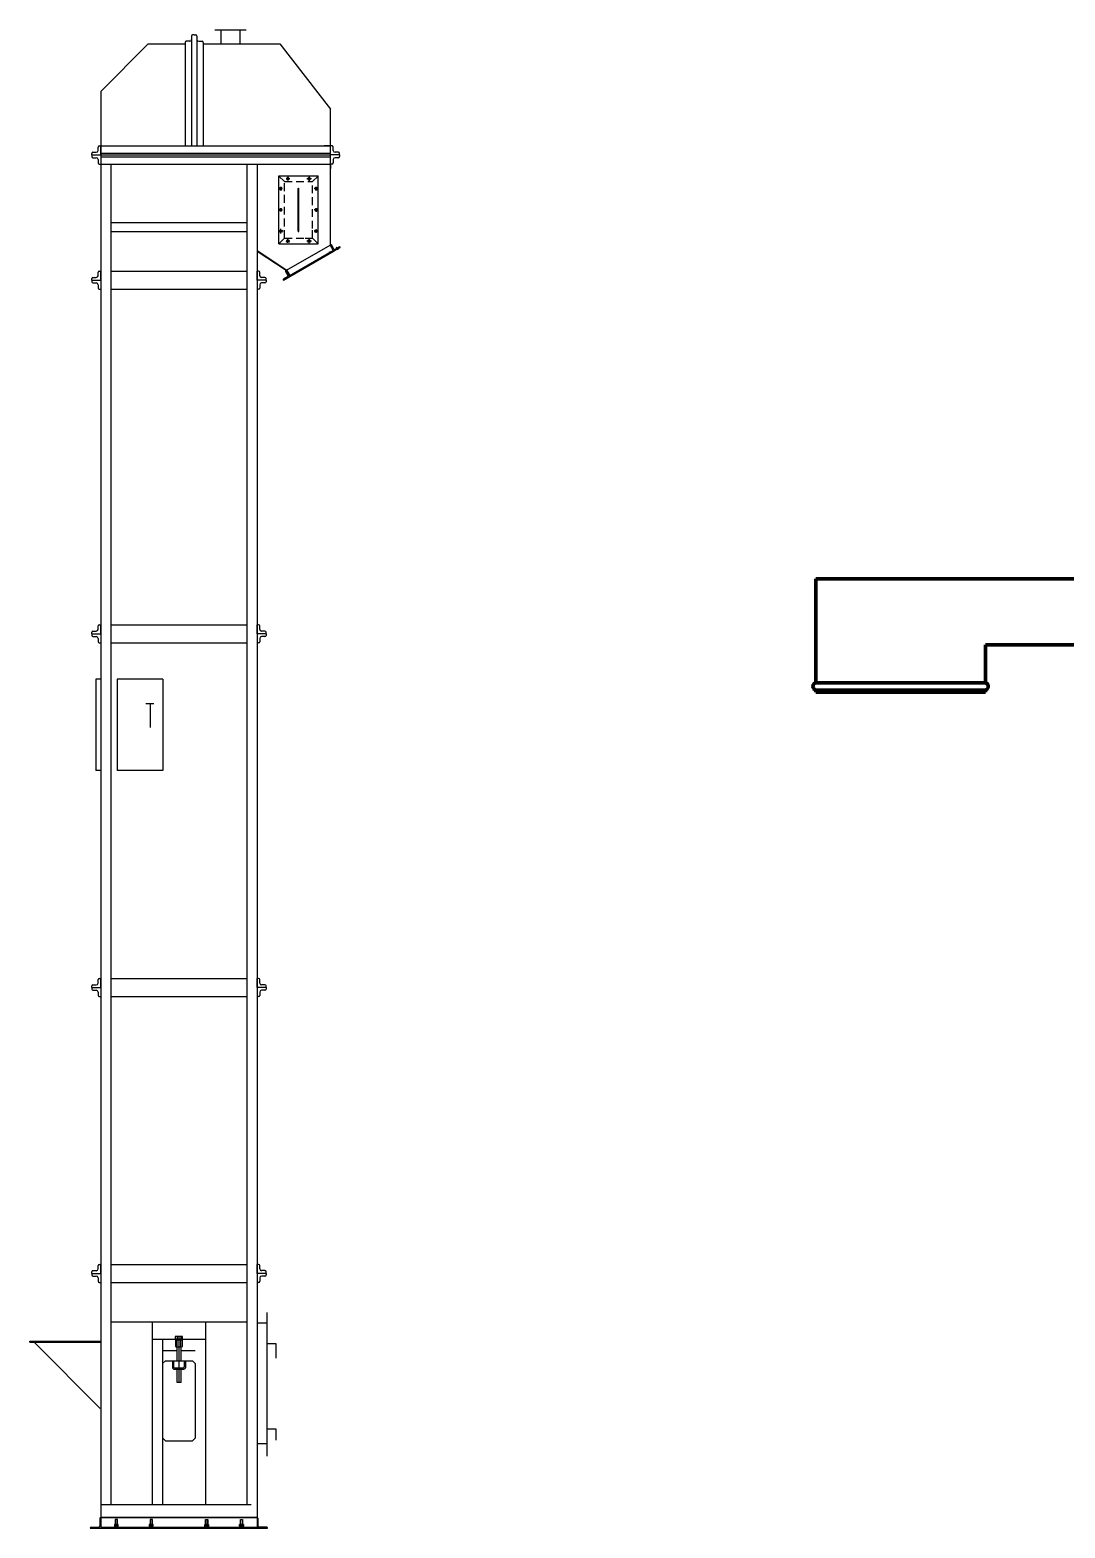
# Model space of a CAD drawing. Header units: millimetres. Extents: x 9671 to 25689, y -17516 to -2951.
# Drawn here: x 23957.68 to 23990.62, y -4274.34 to -4226.69 of the extents above; entities that cross this region are included whole.
import ezdxf

# ---------------------------------------------------------------- set-up
doc = ezdxf.new("R2010")
doc.units = ezdxf.units.MM
doc.linetypes.add('CENTER', pattern=[50.8, 31.75, -6.35, 6.35, -6.35])
doc.linetypes.add('HIDDEN', pattern=[0.375, 0.25, -0.125])
for name, color, linetype in [('01', 7, 'Continuous'), ('02', 1, 'Continuous'), ('04', 1, 'HIDDEN'), ('05', 4, 'CENTER'), ('10', 1, 'Continuous'), ('sb', 2, 'Continuous')]:
    doc.layers.add(name, color=color, linetype=linetype)
doc.layers.add('CAXA0', color=7, linetype='Continuous', lineweight=70)
pattern_1 = [(135, (23964.4144664, -4274.313348), (0.0029547, 0.0029547), [])]
pattern_2 = [(135, (23963.3047974, -4274.313348), (0.0029547, 0.0029547), [])]
pattern_3 = [(45, (23961.5419505, -4274.313348), (-0.0029547, 0.0029547), [])]
pattern_4 = [(45, (23960.4322815, -4274.313348), (-0.0029547, 0.0029547), [])]

msp = doc.modelspace()

# ---------------------------------------------------------------- hatches: boundary and pattern name
at = {"layer": '10'}
h = msp.add_hatch(dxfattribs=at)
h.set_pattern_fill('U', color=2, scale=4.82625, angle=45, style=0, pattern_type=0)
h.set_pattern_definition(pattern_4)
h.paths.add_polyline_path([(23960.394, -4274.3), (23960.365, -4274.3), (23960.365, -4274.313), (23960.394, -4274.313)])
h = msp.add_hatch(dxfattribs=at)
h.set_pattern_fill('U', color=2, scale=4.82625, angle=45, style=0, pattern_type=0)
h.set_pattern_definition(pattern_4)
h.paths.add_polyline_path([(23960.471, -4274.313), (23960.5, -4274.313), (23960.5, -4274.3), (23960.471, -4274.3)])
h = msp.add_hatch(dxfattribs=at)
h.set_pattern_fill('U', color=2, scale=4.82625, angle=45, style=0, pattern_type=0)
h.set_pattern_definition(pattern_3)
h.paths.add_polyline_path([(23961.504, -4274.3), (23961.474, -4274.3), (23961.474, -4274.313), (23961.504, -4274.313)])
h = msp.add_hatch(dxfattribs=at)
h.set_pattern_fill('U', color=2, scale=4.82625, angle=45, style=0, pattern_type=0)
h.set_pattern_definition(pattern_3)
h.paths.add_polyline_path([(23961.58, -4274.313), (23961.609, -4274.313), (23961.609, -4274.3), (23961.58, -4274.3)])
h = msp.add_hatch(dxfattribs=at)
h.set_pattern_fill('U', color=2, scale=4.82625, angle=45, style=0, pattern_type=0)
h.set_pattern_definition(pattern_2)
h.paths.add_polyline_path([(23963.267, -4274.313), (23963.237, -4274.313), (23963.237, -4274.3), (23963.267, -4274.3)])
h = msp.add_hatch(dxfattribs=at)
h.set_pattern_fill('U', color=2, scale=4.82625, angle=45, style=0, pattern_type=0)
h.set_pattern_definition(pattern_2)
h.paths.add_polyline_path([(23963.343, -4274.3), (23963.372, -4274.3), (23963.372, -4274.313), (23963.343, -4274.313)])
h = msp.add_hatch(dxfattribs=at)
h.set_pattern_fill('U', color=2, scale=4.82625, angle=45, style=0, pattern_type=0)
h.set_pattern_definition(pattern_1)
h.paths.add_polyline_path([(23964.376, -4274.313), (23964.347, -4274.313), (23964.347, -4274.3), (23964.376, -4274.3)])
h = msp.add_hatch(dxfattribs=at)
h.set_pattern_fill('U', color=2, scale=4.82625, angle=45, style=0, pattern_type=0)
h.set_pattern_definition(pattern_1)
h.paths.add_polyline_path([(23964.453, -4274.3), (23964.482, -4274.3), (23964.482, -4274.313), (23964.453, -4274.313)])

# ---------------------------------------------------------------- linework, layer by layer
at = {"color": 2}
msp.add_line((23964.908, -4253.88), (23964.908, -4260.386), dxfattribs=at)
at = {"layer": '01', "color": 2}
for p, q in [((23963.564, -4226.692), (23964.564, -4226.692)), ((23963.762, -4226.692), (23963.762, -4227.138)), ((23964.366, -4226.692), (23964.366, -4227.138)), ((23961.448, -4227.138), (23959.938, -4228.648)), ((23961.448, -4227.138), (23962.624, -4227.138)), ((23961.448, -4227.138), (23962.624, -4227.138)), ((23962.624, -4227.087), (23962.624, -4227.138)), ((23962.624, -4227.138), (23962.624, -4230.382)), ((23962.768, -4227.052), (23962.659, -4227.052)), ((23962.825, -4226.886), (23962.825, -4226.995)), ((23962.825, -4226.995), (23962.825, -4230.382)), ((23962.911, -4226.852), (23962.859, -4226.852)), ((23962.911, -4226.852), (23962.963, -4226.852)), ((23962.997, -4226.886), (23962.997, -4226.995)), ((23962.997, -4226.995), (23962.997, -4230.382)), ((23963.054, -4227.052), (23963.164, -4227.052)), ((23963.198, -4227.087), (23963.198, -4227.138)), ((23963.198, -4227.138), (23965.635, -4227.138)), ((23963.198, -4227.138), (23964.416, -4227.138)), ((23963.198, -4227.138), (23963.198, -4230.382)), ((23965.635, -4227.138), (23967.249, -4229.208)), ((23959.938, -4228.648), (23959.938, -4240.078)), ((23967.249, -4233.531), (23967.249, -4229.208)), ((23959.651, -4230.669), (23959.651, -4230.617)), ((23959.686, -4230.583), (23959.795, -4230.583)), ((23959.852, -4230.525), (23959.852, -4230.416)), ((23959.887, -4230.382), (23959.938, -4230.382)), ((23959.938, -4230.382), (23960.144, -4230.382)), ((23959.938, -4230.382), (23960.144, -4230.382)), ((23959.938, -4230.669), (23959.938, -4230.382)), ((23959.938, -4230.382), (23967.249, -4230.382)), ((23959.938, -4230.611), (23967.249, -4230.611)), ((23967.249, -4230.382), (23967.043, -4230.382)), ((23967.249, -4230.382), (23967.043, -4230.382)), ((23967.301, -4230.382), (23967.249, -4230.382)), ((23967.249, -4230.669), (23967.249, -4230.382)), ((23967.335, -4230.525), (23967.335, -4230.416)), ((23967.501, -4230.583), (23967.392, -4230.583)), ((23967.536, -4230.669), (23967.536, -4230.617)), ((23959.651, -4230.669), (23959.651, -4230.72)), ((23959.651, -4230.669), (23959.938, -4230.669)), ((23959.651, -4230.669), (23959.938, -4230.669)), ((23959.651, -4230.669), (23959.938, -4230.669)), ((23959.651, -4230.669), (23959.938, -4230.669)), ((23959.686, -4230.755), (23959.795, -4230.755)), ((23959.852, -4230.812), (23959.852, -4230.921)), ((23959.887, -4230.956), (23959.938, -4230.956)), ((23959.938, -4230.669), (23967.249, -4230.669)), ((23959.938, -4230.726), (23967.249, -4230.726)), ((23959.938, -4230.956), (23959.938, -4231.099)), ((23959.938, -4230.956), (23967.249, -4230.956)), ((23960.26, -4230.956), (23960.26, -4240.078)), ((23964.587, -4230.956), (23964.587, -4240.078)), ((23964.908, -4230.956), (23964.908, -4240.078)), ((23967.536, -4230.669), (23967.249, -4230.669)), ((23967.536, -4230.669), (23967.249, -4230.669)), ((23967.536, -4230.669), (23967.249, -4230.669)), ((23967.536, -4230.669), (23967.249, -4230.669)), ((23967.249, -4230.956), (23967.249, -4231.099)), ((23967.301, -4230.956), (23967.249, -4230.956)), ((23967.335, -4230.812), (23967.335, -4230.921)), ((23967.501, -4230.755), (23967.392, -4230.755)), ((23967.536, -4230.669), (23967.536, -4230.72)), ((23965.598, -4231.335), (23966.858, -4231.335)), ((23965.598, -4233.495), (23965.598, -4231.335)), ((23965.87, -4231.391), (23965.85, -4231.425)), ((23965.85, -4231.425), (23965.87, -4231.46)), ((23965.91, -4231.391), (23965.87, -4231.391)), ((23965.87, -4231.46), (23965.91, -4231.46)), ((23965.93, -4231.425), (23965.91, -4231.391)), ((23965.91, -4231.46), (23965.93, -4231.425)), ((23966.545, -4231.391), (23966.525, -4231.425)), ((23966.525, -4231.425), (23966.545, -4231.46)), ((23966.585, -4231.391), (23966.545, -4231.391)), ((23966.545, -4231.46), (23966.585, -4231.46)), ((23966.605, -4231.425), (23966.585, -4231.391)), ((23966.585, -4231.46), (23966.605, -4231.425)), ((23966.858, -4233.495), (23966.858, -4231.335)), ((23965.645, -4231.706), (23965.625, -4231.74)), ((23965.625, -4231.74), (23965.645, -4231.775)), ((23965.685, -4231.706), (23965.645, -4231.706)), ((23965.645, -4231.775), (23965.685, -4231.775)), ((23965.705, -4231.74), (23965.685, -4231.706)), ((23965.685, -4231.775), (23965.705, -4231.74)), ((23966.214, -4233.09), (23966.214, -4231.74)), ((23966.241, -4233.09), (23966.241, -4231.74)), ((23966.77, -4231.706), (23966.75, -4231.74)), ((23966.75, -4231.74), (23966.77, -4231.775)), ((23966.81, -4231.706), (23966.77, -4231.706)), ((23966.77, -4231.775), (23966.81, -4231.775)), ((23966.83, -4231.74), (23966.81, -4231.706)), ((23966.81, -4231.775), (23966.83, -4231.74)), ((23965.645, -4232.381), (23965.625, -4232.415)), ((23965.625, -4232.415), (23965.645, -4232.45)), ((23965.685, -4232.381), (23965.645, -4232.381)), ((23965.645, -4232.45), (23965.685, -4232.45)), ((23965.705, -4232.415), (23965.685, -4232.381)), ((23965.685, -4232.45), (23965.705, -4232.415)), ((23966.77, -4232.381), (23966.75, -4232.415)), ((23966.75, -4232.415), (23966.77, -4232.45)), ((23966.81, -4232.381), (23966.77, -4232.381)), ((23966.77, -4232.45), (23966.81, -4232.45)), ((23966.83, -4232.415), (23966.81, -4232.381)), ((23966.81, -4232.45), (23966.83, -4232.415)), ((23960.26, -4232.815), (23964.587, -4232.815)), ((23960.26, -4233.102), (23964.587, -4233.102)), ((23965.598, -4233.495), (23966.858, -4233.495)), ((23965.625, -4233.09), (23965.645, -4233.056)), ((23965.645, -4233.125), (23965.625, -4233.09)), ((23965.645, -4233.056), (23965.685, -4233.056)), ((23965.685, -4233.125), (23965.645, -4233.125)), ((23965.685, -4233.056), (23965.705, -4233.09)), ((23965.705, -4233.09), (23965.685, -4233.125)), ((23965.85, -4233.405), (23965.87, -4233.371)), ((23965.87, -4233.44), (23965.85, -4233.405)), ((23965.87, -4233.371), (23965.91, -4233.371)), ((23965.91, -4233.44), (23965.87, -4233.44)), ((23965.91, -4233.371), (23965.93, -4233.405)), ((23965.93, -4233.405), (23965.91, -4233.44)), ((23966.525, -4233.405), (23966.545, -4233.371)), ((23966.545, -4233.44), (23966.525, -4233.405)), ((23966.545, -4233.371), (23966.585, -4233.371)), ((23966.585, -4233.44), (23966.545, -4233.44)), ((23966.585, -4233.371), (23966.605, -4233.405)), ((23966.605, -4233.405), (23966.585, -4233.44)), ((23966.75, -4233.09), (23966.77, -4233.056)), ((23966.77, -4233.125), (23966.75, -4233.09)), ((23966.77, -4233.056), (23966.81, -4233.056)), ((23966.81, -4233.125), (23966.77, -4233.125)), ((23966.81, -4233.056), (23966.83, -4233.09)), ((23966.83, -4233.09), (23966.81, -4233.125)), ((23965.859, -4234.34), (23964.908, -4233.721)), ((23965.832, -4234.344), (23964.908, -4233.742)), ((23965.75, -4234.651), (23967.359, -4233.722)), ((23965.849, -4234.334), (23967.231, -4233.536)), ((23965.931, -4234.515), (23967.346, -4233.699)), ((23966.189, -4234.366), (23967.523, -4233.596)), ((23967.231, -4233.536), (23967.33, -4233.708)), ((23967.252, -4233.524), (23967.249, -4233.526)), ((23967.249, -4233.531), (23967.346, -4233.699)), ((23967.354, -4233.66), (23967.28, -4233.531)), ((23967.359, -4233.722), (23967.554, -4233.609)), ((23967.523, -4233.596), (23967.394, -4233.67)), ((23967.554, -4233.609), (23967.551, -4233.604)), ((23959.852, -4234.508), (23959.852, -4234.399)), ((23959.887, -4234.364), (23959.938, -4234.364)), ((23959.938, -4234.651), (23959.938, -4234.364)), ((23960.26, -4234.364), (23964.587, -4234.364)), ((23964.96, -4234.364), (23964.908, -4234.364)), ((23964.908, -4234.651), (23964.908, -4234.364)), ((23964.995, -4234.508), (23964.995, -4234.399)), ((23965.819, -4234.375), (23965.893, -4234.504)), ((23965.832, -4234.344), (23965.826, -4234.348)), ((23965.832, -4234.344), (23965.842, -4234.329)), ((23965.832, -4234.344), (23965.832, -4234.344)), ((23965.832, -4234.344), (23965.944, -4234.539)), ((23965.859, -4234.34), (23965.953, -4234.503)), ((23959.651, -4234.651), (23959.651, -4234.6)), ((23959.651, -4234.651), (23959.651, -4234.703)), ((23959.651, -4234.651), (23959.938, -4234.651)), ((23959.651, -4234.651), (23959.938, -4234.651)), ((23959.686, -4234.565), (23959.795, -4234.565)), ((23959.686, -4234.737), (23959.795, -4234.737)), ((23959.852, -4234.795), (23959.852, -4234.904)), ((23959.887, -4234.938), (23959.938, -4234.938)), ((23959.938, -4234.651), (23959.938, -4234.938)), ((23960.26, -4234.938), (23964.587, -4234.938)), ((23965.195, -4234.651), (23964.908, -4234.651)), ((23965.195, -4234.651), (23964.908, -4234.651)), ((23964.908, -4234.651), (23964.908, -4234.938)), ((23964.96, -4234.938), (23964.908, -4234.938)), ((23964.995, -4234.795), (23964.995, -4234.904)), ((23965.161, -4234.565), (23965.052, -4234.565)), ((23965.161, -4234.737), (23965.052, -4234.737)), ((23965.195, -4234.651), (23965.195, -4234.6)), ((23965.195, -4234.651), (23965.195, -4234.703)), ((23965.746, -4234.645), (23965.75, -4234.651)), ((23965.882, -4234.543), (23965.754, -4234.618)), ((23965.754, -4234.618), (23965.882, -4234.543)), ((23959.938, -4240.078), (23959.938, -4253.88)), ((23960.26, -4240.078), (23960.26, -4253.88)), ((23964.587, -4240.078), (23964.587, -4253.88)), ((23964.908, -4240.078), (23964.908, -4253.88)), ((23959.651, -4245.9), (23959.651, -4245.849)), ((23959.651, -4245.9), (23959.651, -4245.952)), ((23959.651, -4245.9), (23959.938, -4245.9)), ((23959.651, -4245.9), (23959.938, -4245.9)), ((23959.686, -4245.814), (23959.795, -4245.814)), ((23959.852, -4245.757), (23959.852, -4245.648)), ((23959.887, -4245.613), (23959.938, -4245.613)), ((23959.938, -4245.9), (23959.938, -4245.613)), ((23959.938, -4245.9), (23959.938, -4246.187)), ((23960.26, -4245.613), (23964.587, -4245.613)), ((23964.96, -4245.613), (23964.908, -4245.613)), ((23964.908, -4245.9), (23964.908, -4245.613)), ((23964.908, -4245.9), (23964.908, -4246.187)), ((23965.195, -4245.9), (23964.908, -4245.9)), ((23965.195, -4245.9), (23964.908, -4245.9)), ((23964.995, -4245.757), (23964.995, -4245.648)), ((23965.161, -4245.814), (23965.052, -4245.814)), ((23965.195, -4245.9), (23965.195, -4245.849)), ((23965.195, -4245.9), (23965.195, -4245.952)), ((23959.686, -4245.986), (23959.795, -4245.986)), ((23959.852, -4246.044), (23959.852, -4246.153)), ((23959.887, -4246.187), (23959.938, -4246.187)), ((23960.26, -4246.187), (23964.587, -4246.187)), ((23964.96, -4246.187), (23964.908, -4246.187)), ((23964.995, -4246.044), (23964.995, -4246.153)), ((23965.161, -4245.986), (23965.052, -4245.986)), ((23959.938, -4247.336), (23959.782, -4247.336)), ((23959.782, -4247.336), (23959.782, -4250.241)), ((23961.917, -4247.336), (23960.455, -4247.336)), ((23960.455, -4247.336), (23960.455, -4250.241)), ((23961.917, -4247.336), (23961.917, -4250.241)), ((23961.371, -4248.111), (23961.626, -4248.111)), ((23961.506, -4248.111), (23961.506, -4248.875)), ((23959.938, -4250.241), (23959.782, -4250.241)), ((23961.917, -4250.241), (23960.455, -4250.241)), ((23959.938, -4253.88), (23959.938, -4274.34)), ((23960.26, -4253.88), (23960.26, -4273.594)), ((23964.587, -4253.88), (23964.587, -4273.594)), ((23964.908, -4254.218), (23964.908, -4274.34)), ((23959.887, -4256.863), (23959.938, -4256.863)), ((23959.938, -4257.15), (23959.938, -4256.863)), ((23960.26, -4256.863), (23964.587, -4256.863)), ((23964.96, -4256.863), (23964.908, -4256.863)), ((23964.908, -4257.15), (23964.908, -4256.863)), ((23959.651, -4257.15), (23959.651, -4257.099)), ((23959.651, -4257.15), (23959.651, -4257.202)), ((23959.651, -4257.15), (23959.938, -4257.15)), ((23959.651, -4257.15), (23959.938, -4257.15)), ((23959.686, -4257.064), (23959.795, -4257.064)), ((23959.686, -4257.236), (23959.795, -4257.236)), ((23959.852, -4257.007), (23959.852, -4256.898)), ((23959.852, -4257.294), (23959.852, -4257.403)), ((23959.938, -4257.15), (23959.938, -4257.437)), ((23964.908, -4257.15), (23964.908, -4257.437)), ((23965.195, -4257.15), (23964.908, -4257.15)), ((23965.195, -4257.15), (23964.908, -4257.15)), ((23964.995, -4257.007), (23964.995, -4256.898)), ((23964.995, -4257.294), (23964.995, -4257.403)), ((23965.161, -4257.064), (23965.052, -4257.064)), ((23965.161, -4257.236), (23965.052, -4257.236)), ((23965.195, -4257.15), (23965.195, -4257.099)), ((23965.195, -4257.15), (23965.195, -4257.202)), ((23959.887, -4257.437), (23959.938, -4257.437)), ((23960.26, -4257.437), (23964.587, -4257.437)), ((23964.96, -4257.437), (23964.908, -4257.437)), ((23959.651, -4266.24), (23959.651, -4266.189)), ((23959.651, -4266.24), (23959.651, -4266.292)), ((23959.651, -4266.24), (23959.938, -4266.24)), ((23959.651, -4266.24), (23959.938, -4266.24)), ((23959.686, -4266.154), (23959.795, -4266.154)), ((23959.686, -4266.326), (23959.795, -4266.326)), ((23959.852, -4266.097), (23959.852, -4265.988)), ((23959.852, -4266.384), (23959.852, -4266.493)), ((23959.887, -4265.953), (23959.938, -4265.953)), ((23959.938, -4266.24), (23959.938, -4265.953)), ((23959.938, -4266.24), (23959.938, -4266.527)), ((23960.26, -4265.953), (23964.587, -4265.953)), ((23964.908, -4266.24), (23964.908, -4265.953)), ((23964.96, -4265.953), (23964.908, -4265.953)), ((23964.908, -4266.24), (23964.908, -4266.527)), ((23965.195, -4266.24), (23964.908, -4266.24)), ((23965.195, -4266.24), (23964.908, -4266.24)), ((23964.995, -4266.097), (23964.995, -4265.988)), ((23964.995, -4266.384), (23964.995, -4266.493)), ((23965.161, -4266.154), (23965.052, -4266.154)), ((23965.161, -4266.326), (23965.052, -4266.326)), ((23965.195, -4266.24), (23965.195, -4266.189)), ((23965.195, -4266.24), (23965.195, -4266.292)), ((23959.887, -4266.527), (23959.938, -4266.527)), ((23960.26, -4266.527), (23964.587, -4266.527)), ((23964.96, -4266.527), (23964.908, -4266.527)), ((23960.26, -4267.784), (23964.587, -4267.784)), ((23961.574, -4267.784), (23961.574, -4273.594)), ((23963.273, -4267.784), (23963.273, -4273.594)), ((23964.908, -4267.814), (23965.228, -4267.814)), ((23965.228, -4272.054), (23965.228, -4267.489)), ((23962.309, -4268.251), (23962.309, -4268.329)), ((23962.509, -4268.243), (23962.337, -4268.243)), ((23962.366, -4268.251), (23962.366, -4268.329)), ((23962.481, -4268.251), (23962.481, -4268.329)), ((23962.538, -4268.329), (23962.538, -4268.251)), ((23957.684, -4268.4), (23959.938, -4268.4)), ((23957.684, -4268.427), (23959.938, -4268.427)), ((23957.813, -4268.427), (23959.921, -4270.536)), ((23961.574, -4268.329), (23963.273, -4268.329)), ((23961.574, -4268.329), (23963.273, -4268.329)), ((23961.574, -4268.329), (23963.273, -4268.329)), ((23961.574, -4268.329), (23963.238, -4268.329)), ((23961.901, -4268.329), (23961.901, -4273.594)), ((23961.901, -4268.691), (23962.355, -4268.691)), ((23962.538, -4268.329), (23962.309, -4268.329)), ((23962.31, -4268.366), (23962.31, -4268.568)), ((23962.338, -4268.358), (23962.508, -4268.358)), ((23962.338, -4268.576), (23962.508, -4268.576)), ((23962.355, -4268.576), (23962.355, -4269.018)), ((23962.367, -4268.568), (23962.367, -4268.366)), ((23962.48, -4268.568), (23962.48, -4268.366)), ((23962.492, -4269.018), (23962.492, -4268.576)), ((23962.492, -4268.691), (23962.945, -4268.691)), ((23962.537, -4268.568), (23962.537, -4268.366)), ((23965.228, -4268.471), (23965.512, -4268.471)), ((23965.512, -4268.471), (23965.512, -4268.941)), ((23961.901, -4269.11), (23961.993, -4269.018)), ((23961.993, -4269.018), (23962.854, -4269.018)), ((23962.217, -4269.018), (23962.217, -4269.247)), ((23962.251, -4269.018), (23962.251, -4269.213)), ((23962.286, -4269.247), (23962.561, -4269.247)), ((23962.595, -4269.018), (23962.595, -4269.213)), ((23962.63, -4269.018), (23962.63, -4269.247)), ((23962.854, -4269.018), (23962.945, -4269.11)), ((23962.251, -4269.282), (23962.595, -4269.282)), ((23962.355, -4269.282), (23962.355, -4269.706)), ((23962.355, -4269.706), (23962.492, -4269.706)), ((23962.492, -4269.706), (23962.492, -4269.282)), ((23961.907, -4271.483), (23961.993, -4271.569)), ((23961.993, -4271.569), (23962.854, -4271.569)), ((23962.854, -4271.569), (23962.94, -4271.483)), ((23965.228, -4271.186), (23965.512, -4271.186)), ((23965.512, -4271.186), (23965.512, -4271.543)), ((23964.908, -4271.651), (23965.228, -4271.651)), ((23959.938, -4273.594), (23964.718, -4273.594)), ((23959.938, -4273.99), (23964.908, -4273.99)), ((23959.938, -4274.003), (23964.908, -4274.003)), ((23959.601, -4274.34), (23959.601, -4274.34)), ((23959.601, -4274.34), (23965.246, -4274.34)), ((23959.628, -4274.313), (23959.866, -4274.313)), ((23959.911, -4274.03), (23959.911, -4274.268)), ((23959.938, -4274.313), (23964.908, -4274.313)), ((23960.394, -4274.3), (23960.365, -4274.3)), ((23960.365, -4274.3), (23960.365, -4274.313)), ((23960.365, -4274.313), (23960.394, -4274.313)), ((23960.372, -4274.228), (23960.372, -4274.286)), ((23960.377, -4274.291), (23960.377, -4274.3)), ((23960.487, -4274.291), (23960.377, -4274.291)), ((23960.377, -4274.3), (23960.487, -4274.3)), ((23960.477, -4274.224), (23960.387, -4274.224)), ((23960.477, -4274.291), (23960.387, -4274.291)), ((23960.394, -4274.313), (23960.394, -4274.3)), ((23960.471, -4274.3), (23960.394, -4274.3)), ((23960.394, -4274.313), (23960.396, -4274.313)), ((23960.396, -4274.066), (23960.396, -4274.224)), ((23960.468, -4274.066), (23960.396, -4274.066)), ((23960.396, -4274.3), (23960.396, -4274.313)), ((23960.402, -4274.228), (23960.402, -4274.286)), ((23960.432, -4274.3), (23960.428, -4274.291)), ((23960.437, -4274.3), (23960.432, -4274.291)), ((23960.432, -4274.34), (23961.506, -4274.34)), ((23960.462, -4274.228), (23960.462, -4274.286)), ((23960.468, -4274.224), (23960.468, -4274.066)), ((23960.468, -4274.313), (23960.468, -4274.3)), ((23960.468, -4274.313), (23960.471, -4274.313)), ((23960.5, -4274.3), (23960.471, -4274.3)), ((23960.471, -4274.313), (23960.471, -4274.3)), ((23960.471, -4274.313), (23960.5, -4274.313)), ((23960.487, -4274.3), (23960.487, -4274.291)), ((23960.492, -4274.286), (23960.492, -4274.228)), ((23960.5, -4274.313), (23960.5, -4274.3)), ((23961.504, -4274.3), (23961.474, -4274.3)), ((23961.474, -4274.3), (23961.474, -4274.313)), ((23961.474, -4274.313), (23961.504, -4274.313)), ((23961.482, -4274.228), (23961.482, -4274.286)), ((23961.597, -4274.291), (23961.487, -4274.291)), ((23961.487, -4274.291), (23961.487, -4274.3)), ((23961.487, -4274.3), (23961.597, -4274.3)), ((23961.587, -4274.224), (23961.497, -4274.224)), ((23961.587, -4274.291), (23961.497, -4274.291)), ((23961.504, -4274.313), (23961.504, -4274.3)), ((23961.58, -4274.3), (23961.504, -4274.3)), ((23961.504, -4274.313), (23961.506, -4274.313)), ((23961.578, -4274.066), (23961.506, -4274.066)), ((23961.506, -4274.066), (23961.506, -4274.224)), ((23961.506, -4274.3), (23961.506, -4274.313)), ((23961.512, -4274.228), (23961.512, -4274.286)), ((23961.542, -4274.3), (23961.537, -4274.291)), ((23961.547, -4274.3), (23961.542, -4274.291)), ((23961.572, -4274.228), (23961.572, -4274.286)), ((23961.578, -4274.224), (23961.578, -4274.066)), ((23961.578, -4274.313), (23961.578, -4274.3)), ((23961.578, -4274.313), (23961.58, -4274.313)), ((23961.578, -4274.34), (23962.423, -4274.34)), ((23961.609, -4274.3), (23961.58, -4274.3)), ((23961.58, -4274.313), (23961.58, -4274.3)), ((23961.58, -4274.313), (23961.609, -4274.313)), ((23961.597, -4274.3), (23961.597, -4274.291)), ((23961.602, -4274.286), (23961.602, -4274.228)), ((23961.609, -4274.313), (23961.609, -4274.3)), ((23961.744, -4274.34), (23962.817, -4274.34)), ((23963.237, -4274.313), (23963.237, -4274.3)), ((23963.237, -4274.3), (23963.267, -4274.3)), ((23963.267, -4274.313), (23963.237, -4274.313)), ((23963.245, -4274.286), (23963.245, -4274.228)), ((23963.25, -4274.3), (23963.25, -4274.291)), ((23963.25, -4274.291), (23963.36, -4274.291)), ((23963.36, -4274.3), (23963.25, -4274.3)), ((23963.26, -4274.224), (23963.35, -4274.224)), ((23963.26, -4274.291), (23963.35, -4274.291)), ((23963.267, -4274.313), (23963.267, -4274.3)), ((23963.267, -4274.3), (23963.343, -4274.3)), ((23963.269, -4274.313), (23963.267, -4274.313)), ((23963.269, -4274.066), (23963.341, -4274.066)), ((23963.269, -4274.224), (23963.269, -4274.066)), ((23963.269, -4274.313), (23963.269, -4274.3)), ((23963.275, -4274.228), (23963.275, -4274.286)), ((23963.3, -4274.3), (23963.305, -4274.291)), ((23963.305, -4274.3), (23963.309, -4274.291)), ((23963.335, -4274.228), (23963.335, -4274.286)), ((23963.341, -4274.066), (23963.341, -4274.224)), ((23963.341, -4274.3), (23963.341, -4274.313)), ((23963.343, -4274.313), (23963.341, -4274.313)), ((23964.414, -4274.34), (23963.341, -4274.34)), ((23963.343, -4274.3), (23963.372, -4274.3)), ((23963.343, -4274.313), (23963.343, -4274.3)), ((23963.372, -4274.313), (23963.343, -4274.313)), ((23963.36, -4274.291), (23963.36, -4274.3)), ((23963.365, -4274.228), (23963.365, -4274.286)), ((23963.372, -4274.3), (23963.372, -4274.313)), ((23964.347, -4274.313), (23964.347, -4274.3)), ((23964.347, -4274.3), (23964.376, -4274.3)), ((23964.376, -4274.313), (23964.347, -4274.313)), ((23964.354, -4274.286), (23964.354, -4274.228)), ((23964.36, -4274.3), (23964.36, -4274.291)), ((23964.36, -4274.291), (23964.469, -4274.291)), ((23964.469, -4274.3), (23964.36, -4274.3)), ((23964.369, -4274.224), (23964.46, -4274.224)), ((23964.369, -4274.291), (23964.46, -4274.291)), ((23964.376, -4274.313), (23964.376, -4274.3)), ((23964.376, -4274.3), (23964.453, -4274.3)), ((23964.378, -4274.313), (23964.376, -4274.313)), ((23964.378, -4274.066), (23964.45, -4274.066)), ((23964.378, -4274.224), (23964.378, -4274.066)), ((23964.378, -4274.313), (23964.378, -4274.3)), ((23964.384, -4274.228), (23964.384, -4274.286)), ((23964.41, -4274.3), (23964.414, -4274.291)), ((23964.414, -4274.3), (23964.419, -4274.291)), ((23964.445, -4274.228), (23964.445, -4274.286)), ((23964.45, -4274.066), (23964.45, -4274.224)), ((23964.45, -4274.3), (23964.45, -4274.313)), ((23964.453, -4274.313), (23964.45, -4274.313)), ((23964.453, -4274.3), (23964.482, -4274.3)), ((23964.453, -4274.313), (23964.453, -4274.3)), ((23964.482, -4274.313), (23964.453, -4274.313)), ((23964.469, -4274.291), (23964.469, -4274.3)), ((23964.475, -4274.228), (23964.475, -4274.286)), ((23964.482, -4274.3), (23964.482, -4274.313)), ((23964.935, -4274.03), (23964.935, -4274.268)), ((23965.219, -4274.313), (23964.98, -4274.313)), ((23965.246, -4274.34), (23965.246, -4274.34)), ((23965.246, -4274.34), (23965.246, -4274.34))]:
    msp.add_line(p, q, dxfattribs=at)
for centre, radius in [((23965.89, -4231.425), 0.0346), ((23965.89, -4231.425), 0.027), ((23965.89, -4231.425), 0.018), ((23966.565, -4231.425), 0.0346), ((23966.565, -4231.425), 0.027), ((23966.565, -4231.425), 0.018), ((23965.665, -4231.74), 0.027), ((23965.665, -4231.74), 0.018), ((23966.79, -4231.74), 0.0346), ((23966.79, -4231.74), 0.027), ((23966.79, -4231.74), 0.027), ((23966.79, -4231.74), 0.018), ((23965.665, -4232.415), 0.027), ((23965.665, -4232.415), 0.027), ((23965.665, -4232.415), 0.027), ((23965.665, -4232.415), 0.018), ((23966.79, -4232.415), 0.0346), ((23966.79, -4232.415), 0.027), ((23966.79, -4232.415), 0.027), ((23966.79, -4232.415), 0.027), ((23966.79, -4232.415), 0.018), ((23965.665, -4233.09), 0.0346), ((23965.665, -4233.09), 0.027), ((23965.665, -4233.09), 0.027), ((23965.665, -4233.09), 0.027), ((23965.665, -4233.09), 0.018), ((23965.89, -4233.405), 0.0346), ((23965.89, -4233.405), 0.027), ((23965.89, -4233.405), 0.027), ((23965.89, -4233.405), 0.018), ((23966.565, -4233.405), 0.0346), ((23966.565, -4233.405), 0.027), ((23966.565, -4233.405), 0.027), ((23966.565, -4233.405), 0.018), ((23966.79, -4233.09), 0.0346), ((23966.79, -4233.09), 0.027), ((23966.79, -4233.09), 0.027), ((23966.79, -4233.09), 0.027), ((23966.79, -4233.09), 0.018)]:
    msp.add_circle(centre, radius, dxfattribs=at)
for centre, radius, start, end in [((23962.659, -4227.087), 0.0344, 90, 180), ((23962.768, -4226.995), 0.0574, 270, 0), ((23962.859, -4226.886), 0.0344, 90, 180), ((23962.963, -4226.886), 0.0344, 0, 90), ((23963.054, -4226.995), 0.0574, 180, 270), ((23963.164, -4227.087), 0.0344, 0, 90), ((23959.686, -4230.617), 0.0344, 90, 180), ((23959.795, -4230.525), 0.0574, 270, 0), ((23959.887, -4230.416), 0.0344, 90, 180), ((23967.301, -4230.416), 0.0344, 0, 90), ((23967.392, -4230.525), 0.0574, 180, 270), ((23967.501, -4230.617), 0.0344, 0, 90), ((23959.686, -4230.72), 0.0344, 180, 270), ((23959.795, -4230.812), 0.0574, 360, 90), ((23959.887, -4230.921), 0.0344, 180, 270), ((23967.301, -4230.921), 0.0344, 270, 0), ((23967.392, -4230.812), 0.0574, 90, 180), ((23967.501, -4230.72), 0.0344, 270, 0), ((23966.228, -4231.74), 0.0135, 0, 180), ((23966.228, -4232.415), 0.0135, 0, 180), ((23966.228, -4233.09), 0.0135, 180, 0), ((23966.228, -4233.09), 0.0135, 180, 0), ((23966.228, -4233.09), 0.0135, 180, 0), ((23967.263, -4233.541), 0.0203, 30, 120), ((23967.38, -4233.645), 0.0293, 210, 300), ((23967.533, -4233.614), 0.0203, 30, 120), ((23959.887, -4234.399), 0.0344, 90, 180), ((23964.96, -4234.399), 0.0344, 0, 90), ((23965.836, -4234.365), 0.0203, 120, 210), ((23959.686, -4234.6), 0.0344, 90, 180), ((23959.686, -4234.703), 0.0344, 180, 270), ((23959.795, -4234.508), 0.0574, 270, 0), ((23959.795, -4234.795), 0.0574, 0, 90), ((23959.887, -4234.904), 0.0344, 180, 270), ((23964.96, -4234.904), 0.0344, 270, 0), ((23965.052, -4234.508), 0.0574, 180, 270), ((23965.052, -4234.795), 0.0574, 90, 180), ((23965.161, -4234.6), 0.0344, 0, 90), ((23965.161, -4234.703), 0.0344, 270, 0), ((23965.764, -4234.635), 0.0203, 120, 210), ((23965.868, -4234.518), 0.0293, 300, 30), ((23959.686, -4245.849), 0.0344, 90, 180), ((23959.795, -4245.757), 0.0574, 270, 0), ((23959.887, -4245.648), 0.0344, 90, 180), ((23964.96, -4245.648), 0.0344, 0, 90), ((23965.052, -4245.757), 0.0574, 180, 270), ((23965.161, -4245.849), 0.0344, 0, 90), ((23959.686, -4245.952), 0.0344, 180, 270), ((23959.795, -4246.044), 0.0574, 0, 90), ((23959.887, -4246.153), 0.0344, 180, 270), ((23964.96, -4246.153), 0.0344, 270, 0), ((23965.052, -4246.044), 0.0574, 90, 180), ((23965.161, -4245.952), 0.0344, 270, 0), ((23959.887, -4256.898), 0.0344, 90, 180), ((23964.96, -4256.898), 0.0344, 0, 90), ((23959.686, -4257.099), 0.0344, 90, 180), ((23959.686, -4257.202), 0.0344, 180, 270), ((23959.795, -4257.007), 0.0574, 270, 0), ((23959.795, -4257.294), 0.0574, 0, 90), ((23965.052, -4257.007), 0.0574, 180, 270), ((23965.052, -4257.294), 0.0574, 90, 180), ((23965.161, -4257.099), 0.0344, 0, 90), ((23965.161, -4257.202), 0.0344, 270, 0), ((23959.887, -4257.403), 0.0344, 180, 270), ((23964.96, -4257.403), 0.0344, 270, 0), ((23959.686, -4266.189), 0.0344, 90, 180), ((23959.686, -4266.292), 0.0344, 180, 270), ((23959.795, -4266.097), 0.0574, 270, 0), ((23959.795, -4266.384), 0.0574, 0, 90), ((23959.887, -4265.988), 0.0344, 90, 180), ((23964.96, -4265.988), 0.0344, 0, 90), ((23965.052, -4266.097), 0.0574, 180, 270), ((23965.052, -4266.384), 0.0574, 90, 180), ((23965.161, -4266.189), 0.0344, 0, 90), ((23965.161, -4266.292), 0.0344, 270, 0), ((23959.887, -4266.493), 0.0344, 180, 270), ((23964.96, -4266.493), 0.0344, 270, 0), ((23962.337, -4268.298), 0.0547, 58.3751, 121.6249), ((23962.423, -4268.45), 0.207, 73.8807, 106.1193), ((23962.509, -4268.298), 0.0547, 58.3751, 121.6249), ((23962.338, -4268.413), 0.0546, 58.7115, 121.2885), ((23962.338, -4268.521), 0.0546, 238.7115, 301.2885), ((23962.423, -4268.564), 0.207, 74.0587, 105.9413), ((23962.423, -4268.369), 0.207, 254.0587, 285.9413), ((23962.508, -4268.413), 0.0546, 58.7115, 121.2885), ((23962.508, -4268.521), 0.0546, 238.7115, 301.2885), ((23962.251, -4269.247), 0.0344, 180, 270), ((23962.286, -4269.213), 0.0344, 180, 270), ((23962.561, -4269.213), 0.0344, 270, 0), ((23962.595, -4269.247), 0.0344, 270, 0), ((23959.938, -4274.03), 0.027, 90, 180), ((23964.908, -4274.03), 0.027, 0, 90), ((23959.628, -4274.34), 0.027, 90, 180), ((23959.866, -4274.268), 0.045, 270, 0), ((23960.387, -4274.253), 0.0286, 58.2617, 121.7383), ((23960.387, -4274.262), 0.0286, 238.2617, 301.7383), ((23960.432, -4274.332), 0.108, 73.8206, 106.1794), ((23960.432, -4274.183), 0.108, 253.8206, 286.1794), ((23960.477, -4274.253), 0.0286, 58.2617, 121.7383), ((23960.477, -4274.262), 0.0286, 238.2617, 301.7383), ((23961.497, -4274.253), 0.0286, 58.2617, 121.7383), ((23961.497, -4274.262), 0.0286, 238.2617, 301.7383), ((23961.542, -4274.332), 0.108, 73.8206, 106.1794), ((23961.542, -4274.183), 0.108, 253.8206, 286.1794), ((23961.587, -4274.253), 0.0286, 58.2617, 121.7383), ((23961.587, -4274.262), 0.0286, 238.2617, 301.7383), ((23963.26, -4274.253), 0.0286, 58.2617, 121.7383), ((23963.26, -4274.262), 0.0286, 238.2617, 301.7383), ((23963.305, -4274.332), 0.108, 73.8206, 106.1794), ((23963.305, -4274.183), 0.108, 253.8206, 286.1794), ((23963.35, -4274.253), 0.0286, 58.2617, 121.7383), ((23963.35, -4274.262), 0.0286, 238.2617, 301.7383), ((23964.369, -4274.253), 0.0286, 58.2617, 121.7383), ((23964.369, -4274.262), 0.0286, 238.2617, 301.7383), ((23964.414, -4274.332), 0.108, 73.8206, 106.1794), ((23964.414, -4274.183), 0.108, 253.8206, 286.1794), ((23964.46, -4274.253), 0.0286, 58.2617, 121.7383), ((23964.46, -4274.262), 0.0286, 238.2617, 301.7383), ((23964.98, -4274.268), 0.045, 180, 270), ((23965.219, -4274.34), 0.027, 0, 90), ((23965.219, -4274.34), 0.027, 0, 90)]:
    msp.add_arc(centre, radius, start, end, dxfattribs=at)
at = {"layer": '02', "color": 2}
for p, q in [((23960.404, -4274.066), (23960.404, -4274.224)), ((23960.46, -4274.066), (23960.46, -4274.224)), ((23961.514, -4274.066), (23961.514, -4274.224)), ((23961.57, -4274.066), (23961.57, -4274.224)), ((23963.277, -4274.066), (23963.277, -4274.224)), ((23963.333, -4274.066), (23963.333, -4274.224)), ((23964.386, -4274.066), (23964.386, -4274.224)), ((23964.443, -4274.066), (23964.443, -4274.224))]:
    msp.add_line(p, q, dxfattribs=at)
for centre, start, end in [((23965.89, -4231.425), 270, 180), ((23966.565, -4231.425), 270, 180), ((23966.79, -4231.74), 270, 180), ((23966.79, -4232.415), 270, 180), ((23965.665, -4233.09), 180, 90), ((23965.89, -4233.405), 180, 90), ((23966.565, -4233.405), 180, 90), ((23966.79, -4233.09), 180, 90)]:
    msp.add_arc(centre, 0.0225, start, end, dxfattribs=at)
at = {"layer": '04', "color": 2}
for p, q in [((23965.778, -4231.515), (23965.598, -4231.335)), ((23965.778, -4231.515), (23966.678, -4231.515)), ((23965.778, -4233.315), (23965.778, -4231.515)), ((23966.678, -4231.515), (23966.858, -4231.335)), ((23966.678, -4233.012), (23966.678, -4231.515)), ((23966.678, -4233.315), (23966.678, -4233.012)), ((23965.778, -4233.315), (23965.598, -4233.495)), ((23965.778, -4233.315), (23966.44, -4233.315)), ((23966.44, -4233.315), (23966.678, -4233.315)), ((23966.678, -4233.315), (23966.858, -4233.495))]:
    msp.add_line(p, q, dxfattribs=at)
at = {"layer": '05', "color": 2}
for p, q in [((23965.949, -4231.425), (23965.832, -4231.425)), ((23965.935, -4231.425), (23965.846, -4231.425)), ((23965.89, -4231.367), (23965.89, -4231.484)), ((23965.89, -4231.465), (23965.89, -4231.386)), ((23966.637, -4231.425), (23966.493, -4231.425)), ((23966.61, -4231.425), (23966.521, -4231.425)), ((23966.565, -4231.354), (23966.565, -4231.497)), ((23966.565, -4231.465), (23966.565, -4231.386)), ((23966.214, -4231.74), (23966.241, -4231.74)), ((23966.849, -4231.74), (23966.732, -4231.74)), ((23966.837, -4231.74), (23966.744, -4231.74)), ((23966.835, -4231.74), (23966.746, -4231.74)), ((23966.79, -4231.682), (23966.79, -4231.799)), ((23966.79, -4231.694), (23966.79, -4231.787)), ((23966.79, -4231.78), (23966.79, -4231.701)), ((23966.214, -4232.415), (23966.241, -4232.415)), ((23966.849, -4232.415), (23966.732, -4232.415)), ((23966.847, -4232.415), (23966.733, -4232.415)), ((23966.837, -4232.415), (23966.744, -4232.415)), ((23966.835, -4232.415), (23966.746, -4232.415)), ((23966.79, -4232.357), (23966.79, -4232.474)), ((23966.79, -4232.358), (23966.79, -4232.473)), ((23966.79, -4232.369), (23966.79, -4232.462)), ((23966.79, -4232.455), (23966.79, -4232.376)), ((23965.665, -4233.163), (23965.665, -4233.018)), ((23965.665, -4233.163), (23965.665, -4233.018)), ((23965.665, -4233.149), (23965.665, -4233.032)), ((23966.79, -4233.149), (23966.79, -4233.032)), ((23965.738, -4233.09), (23965.593, -4233.09)), ((23965.738, -4233.09), (23965.593, -4233.09)), ((23965.724, -4233.09), (23965.607, -4233.09)), ((23965.71, -4233.09), (23965.621, -4233.09)), ((23965.665, -4233.051), (23965.665, -4233.13)), ((23965.949, -4233.405), (23965.832, -4233.405)), ((23965.949, -4233.405), (23965.832, -4233.405)), ((23965.935, -4233.405), (23965.846, -4233.405)), ((23965.89, -4233.464), (23965.89, -4233.347)), ((23965.89, -4233.464), (23965.89, -4233.347)), ((23965.89, -4233.366), (23965.89, -4233.445)), ((23966.214, -4233.09), (23966.241, -4233.09)), ((23966.214, -4233.09), (23966.241, -4233.09)), ((23966.214, -4233.09), (23966.241, -4233.09)), ((23966.637, -4233.405), (23966.493, -4233.405)), ((23966.637, -4233.405), (23966.493, -4233.405)), ((23966.61, -4233.405), (23966.521, -4233.405)), ((23966.565, -4233.477), (23966.565, -4233.334)), ((23966.565, -4233.477), (23966.565, -4233.334)), ((23966.565, -4233.366), (23966.565, -4233.445)), ((23966.849, -4233.09), (23966.732, -4233.09)), ((23966.837, -4233.09), (23966.744, -4233.09)), ((23966.837, -4233.09), (23966.744, -4233.09)), ((23966.835, -4233.09), (23966.746, -4233.09)), ((23966.79, -4233.137), (23966.79, -4233.044)), ((23966.79, -4233.137), (23966.79, -4233.044)), ((23966.79, -4233.051), (23966.79, -4233.13)), ((23967.213, -4233.806), (23967.199, -4233.783)), ((23967.245, -4233.808), (23967.214, -4233.754)), ((23967.26, -4233.779), (23967.246, -4233.756)), ((23967.449, -4233.67), (23967.435, -4233.647)), ((23967.493, -4233.693), (23967.437, -4233.597)), ((23967.495, -4233.643), (23967.482, -4233.62)), ((23966.044, -4234.481), (23966.03, -4234.458)), ((23966.044, -4234.481), (23966.03, -4234.458)), ((23966.076, -4234.483), (23966.045, -4234.429)), ((23966.091, -4234.454), (23966.077, -4234.431)), ((23966.091, -4234.454), (23966.077, -4234.431)), ((23966.628, -4234.144), (23966.615, -4234.12)), ((23962.423, -4268.237), (23962.423, -4269.712)), ((23962.423, -4268.243), (23962.423, -4268.243)), ((23962.423, -4268.352), (23962.423, -4268.582)), ((23960.432, -4274.295), (23960.432, -4274.22)), ((23960.432, -4274.304), (23960.432, -4274.286)), ((23960.432, -4274.318), (23960.432, -4274.295)), ((23961.542, -4274.295), (23961.542, -4274.22)), ((23961.542, -4274.304), (23961.542, -4274.286)), ((23961.542, -4274.318), (23961.542, -4274.295)), ((23963.305, -4274.295), (23963.305, -4274.22)), ((23963.305, -4274.304), (23963.305, -4274.286)), ((23963.305, -4274.318), (23963.305, -4274.295)), ((23964.414, -4274.295), (23964.414, -4274.22)), ((23964.414, -4274.304), (23964.414, -4274.286)), ((23964.414, -4274.318), (23964.414, -4274.295))]:
    msp.add_line(p, q, dxfattribs=at)
at = {"layer": 'CAXA0', "color": 2, "ltscale": 0.8}
for p, q in [((23982.685, -4247.454), (23982.685, -4244.15)), ((23982.685, -4244.15), (23992.465, -4244.15)), ((23988.085, -4247.454), (23988.085, -4246.25)), ((23988.085, -4246.25), (23992.465, -4246.25)), ((23988.085, -4247.454), (23982.685, -4247.454)), ((23982.685, -4247.75), (23982.685, -4247.686)), ((23982.685, -4247.686), (23988.085, -4247.686)), ((23982.685, -4247.75), (23988.085, -4247.75)), ((23988.085, -4247.75), (23988.085, -4247.686)), ((23988.085, -4247.75), (23988.085, -4247.686)), ((23988.085, -4247.75), (23988.085, -4247.686)), ((23988.085, -4247.75), (23988.085, -4247.686))]:
    msp.add_line(p, q, dxfattribs=at)
for centre, start, end in [((23982.715, -4247.57), 104.4775, 255.5225), ((23988.055, -4247.57), 284.4775, 75.5225)]:
    msp.add_arc(centre, 0.12, start, end, dxfattribs=at)
at = {"layer": 'sb', "color": 2}
for p, q in [((23957.684, -4268.427), (23957.684, -4268.4)), ((23962.945, -4269.11), (23962.94, -4271.483))]:
    msp.add_line(p, q, dxfattribs=at)

doc.saveas('drawing.dxf')
